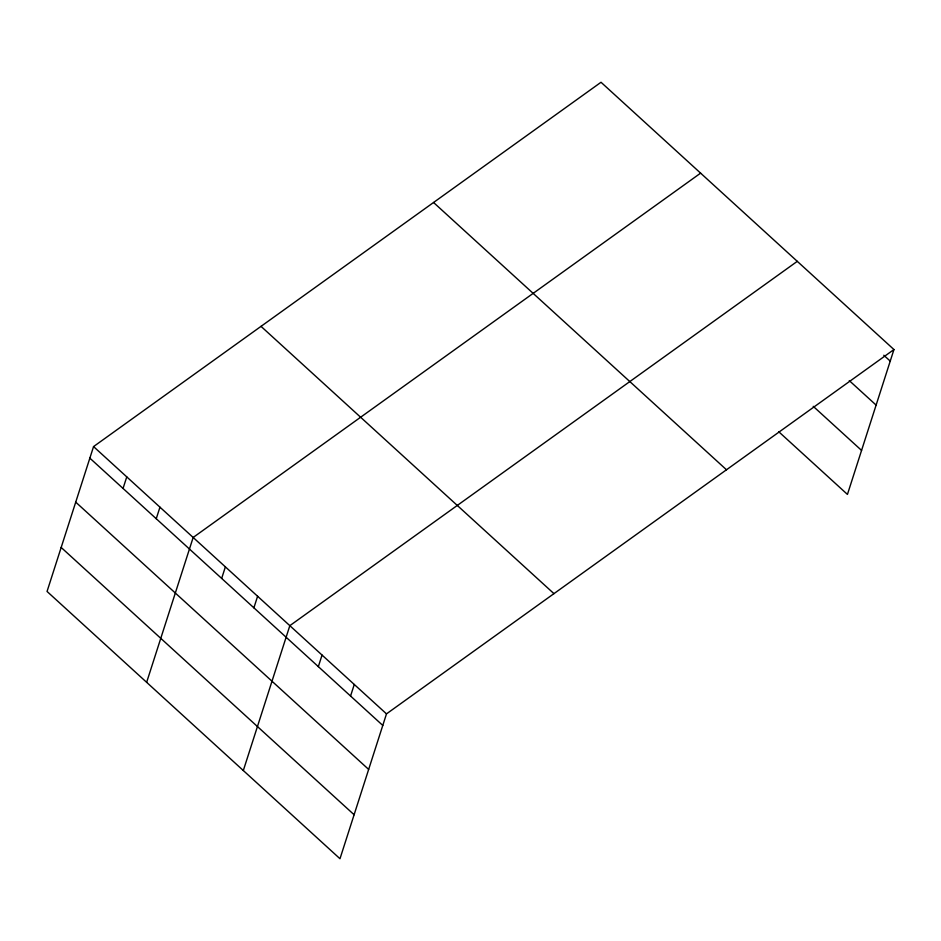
<?xml version="1.0" encoding="UTF-8"?>
<svg xmlns="http://www.w3.org/2000/svg" width="941" height="941" viewBox="0 0 941 941"><rect width="100%" height="100%" fill="white"/><g stroke="black" fill="none" stroke-linecap="round" stroke-linejoin="round"><path stroke-width="1.41" d="M93.559 446.587L47.05 591.454L339.983 858.733L386.492 713.866L893.95 349.546L601.017 82.267L93.559 446.587L386.492 713.866M123.048 488.45L126.764 476.875M156.241 518.738L159.958 507.175M146.643 682.331L193.164 537.464L700.61 173.144M221.664 578.433L225.381 566.858M253.894 607.827L257.599 596.265M243.319 770.526L289.828 625.671L797.286 261.339M318.34 666.628L322.045 655.065M350.558 696.034L354.275 684.472M893.95 349.546L847.441 494.413L778.701 431.696M883.787 355.239L890.233 361.109M849.264 380.599L876.118 405.1M813.224 406.324L861.568 450.421M433.554 202.491L726.487 469.771M261.022 326.362L553.955 593.642M89.854 458.149L382.787 725.44M75.727 502.141L368.66 769.42M61.177 547.462L354.11 814.741"/></g></svg>
